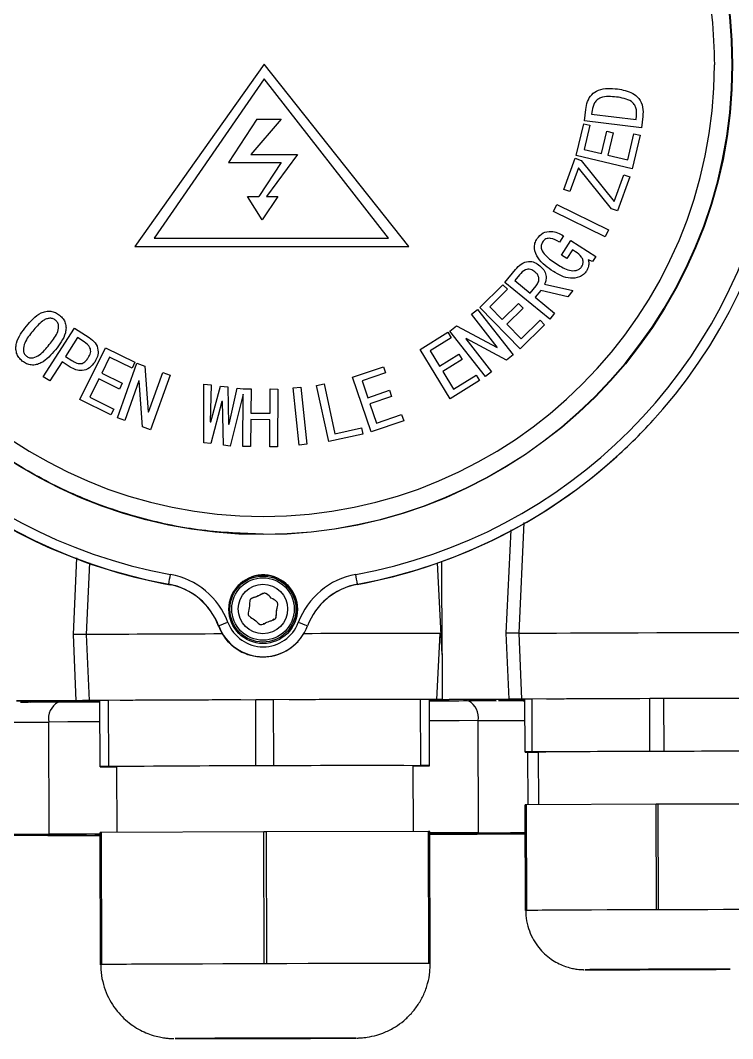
# Model space of a CAD drawing. Header units: millimetres. Extents: x 2462 to 4142, y 835 to 2023.
# Drawn here: x 3615.5 to 3723.6, y 1599.9 to 1754.2 of the extents above; entities that cross this region are included whole.
import ezdxf

# ---------------------------------------------------------------- set-up
doc = ezdxf.new("R2010")
doc.units = ezdxf.units.MM

msp = doc.modelspace()

# ---------------------------------------------------------------- linework, layer by layer
at = {"color": 7, "linetype": 'Continuous', "lineweight": 25}
for p, q in [((3652.54, 1747.552), (3632.927, 1719.888)), ((3674.48, 1719.888), (3652.54, 1747.552)), ((3652.54, 1745.323), (3635.866, 1721.154)), ((3671.374, 1721.154), (3652.54, 1745.323)), ((3651.401, 1739.231), (3647.108, 1732.656)), ((3655.091, 1739.231), (3650.529, 1733.864)), ((3651.401, 1739.231), (3655.091, 1739.231)), ((3701.1, 1738.936), (3701.308, 1740.661)), ((3702.27, 1740.543), (3702.202, 1739.986)), ((3702.202, 1739.986), (3708.944, 1739.171)), ((3708.944, 1739.171), (3709.012, 1739.728)), ((3709.974, 1739.611), (3709.766, 1737.887)), ((3699.853, 1733.698), (3700.994, 1738.522)), ((3700.994, 1738.522), (3701.939, 1738.299)), ((3701.939, 1738.299), (3701.069, 1734.617)), ((3709.766, 1737.887), (3701.1, 1738.936)), ((3703.705, 1733.994), (3704.505, 1737.376)), ((3704.505, 1737.376), (3705.45, 1737.152)), ((3705.45, 1737.152), (3704.65, 1733.77)), ((3707.684, 1733.054), (3708.612, 1736.984)), ((3709.558, 1736.76), (3708.358, 1731.688)), ((3708.612, 1736.984), (3709.558, 1736.76)), ((3701.069, 1734.617), (3703.705, 1733.994)), ((3650.529, 1733.864), (3657.573, 1733.864)), ((3657.573, 1733.864), (3652.9, 1727.49)), ((3697.986, 1728.561), (3699.691, 1733.296)), ((3699.691, 1733.296), (3700.608, 1732.966)), ((3708.358, 1731.688), (3699.853, 1733.698)), ((3704.65, 1733.77), (3707.684, 1733.054)), ((3647.108, 1732.656), (3655.091, 1732.656)), ((3655.091, 1732.656), (3651.718, 1727.49)), ((3700.206, 1731.854), (3698.903, 1728.231)), ((3705.225, 1725.626), (3700.206, 1731.854)), ((3700.608, 1732.966), (3705.625, 1726.736)), ((3705.625, 1726.736), (3707.086, 1730.795)), ((3708.003, 1730.465), (3706.142, 1725.296)), ((3707.086, 1730.795), (3708.003, 1730.465)), ((3698.903, 1728.231), (3697.986, 1728.561)), ((3649.992, 1727.49), (3651.718, 1727.49)), ((3652.206, 1723.935), (3649.992, 1727.49)), ((3654.622, 1727.49), (3652.206, 1723.935)), ((3652.9, 1727.49), (3654.622, 1727.49)), ((3696.405, 1725.225), (3696.924, 1726.283)), ((3696.924, 1726.283), (3704.782, 1722.417)), ((3706.142, 1725.296), (3705.225, 1725.626)), ((3704.263, 1721.36), (3696.405, 1725.225)), ((3704.782, 1722.417), (3704.263, 1721.36)), ((3635.866, 1721.154), (3671.374, 1721.154)), ((3697.908, 1721.533), (3697.301, 1720.583)), ((3697.622, 1718.615), (3699.029, 1720.814)), ((3699.029, 1720.814), (3702.823, 1718.387)), ((3632.927, 1719.888), (3674.48, 1719.888)), ((3699.296, 1719.429), (3698.44, 1718.092)), ((3699.77, 1719.126), (3699.296, 1719.429)), ((3698.44, 1718.092), (3697.622, 1718.615)), ((3702.355, 1717.654), (3701.667, 1717.914)), ((3702.823, 1718.387), (3702.355, 1717.654)), ((3689.036, 1714.439), (3690.652, 1716.428)), ((3691.247, 1715.614), (3690.534, 1714.738)), ((3690.534, 1714.738), (3692.882, 1712.832)), ((3685.218, 1710.644), (3688.755, 1714.121)), ((3689.436, 1713.428), (3686.736, 1710.775)), ((3688.755, 1714.121), (3689.436, 1713.428)), ((3695.84, 1708.908), (3689.036, 1714.439)), ((3692.882, 1712.832), (3693.788, 1713.946)), ((3694.479, 1713.251), (3693.638, 1712.216)), ((3698.587, 1712.29), (3694.479, 1713.251)), ((3695.07, 1714.223), (3699.364, 1713.245)), ((3699.364, 1713.245), (3698.587, 1712.29)), ((3693.638, 1712.216), (3696.582, 1709.823)), ((3683.971, 1709.647), (3684.897, 1710.375)), ((3684.897, 1710.375), (3690.295, 1703.489)), ((3691.347, 1704.407), (3685.218, 1710.644)), ((3686.736, 1710.775), (3688.636, 1708.842)), ((3688.636, 1708.842), (3691.116, 1711.279)), ((3691.797, 1710.585), (3689.316, 1708.149)), ((3691.116, 1711.279), (3691.797, 1710.585)), ((3687.885, 1704.655), (3683.971, 1709.647)), ((3691.503, 1705.924), (3694.385, 1708.755)), ((3694.385, 1708.755), (3695.067, 1708.062)), ((3696.582, 1709.823), (3695.84, 1708.908)), ((3619.02, 1700.182), (3623.751, 1707.552)), ((3623.751, 1707.552), (3625.993, 1706.114)), ((3676.181, 1704.301), (3680.408, 1706.903)), ((3680.408, 1706.903), (3680.916, 1706.075)), ((3680.71, 1707.091), (3681.716, 1707.879)), ((3686.108, 1700.206), (3680.71, 1707.091)), ((3681.716, 1707.879), (3687.846, 1704.624)), ((3689.316, 1708.149), (3691.503, 1705.924)), ((3695.067, 1708.062), (3691.347, 1704.407)), ((3624.218, 1706.097), (3622.391, 1703.251)), ((3625.209, 1705.46), (3624.218, 1706.097)), ((3680.916, 1706.075), (3677.691, 1704.091)), ((3683.16, 1705.956), (3683.118, 1705.924)), ((3683.118, 1705.924), (3687.033, 1700.931)), ((3689.287, 1702.699), (3683.16, 1705.956)), ((3624.586, 1696.7), (3628.468, 1704.558)), ((3628.468, 1704.558), (3632.924, 1702.356)), ((3680.765, 1696.849), (3676.181, 1704.301)), ((3677.691, 1704.091), (3679.112, 1701.781)), ((3687.846, 1704.624), (3687.885, 1704.655)), ((3621.866, 1702.433), (3620.011, 1699.545)), ((3623.117, 1701.631), (3621.866, 1702.433)), ((3622.391, 1703.251), (3623.382, 1702.614)), ((3629.093, 1703.163), (3627.888, 1700.728)), ((3632.494, 1701.482), (3629.093, 1703.163)), ((3630.266, 1693.96), (3633.241, 1702.221)), ((3632.924, 1702.356), (3632.494, 1701.482)), ((3633.241, 1702.221), (3634.45, 1701.785)), ((3679.112, 1701.781), (3682.076, 1703.604)), ((3682.585, 1702.776), (3679.622, 1700.953)), ((3682.076, 1703.604), (3682.585, 1702.776)), ((3690.295, 1703.489), (3689.287, 1702.699)), ((3627.888, 1700.728), (3631.012, 1699.184)), ((3634.45, 1701.785), (3634.948, 1694.839)), ((3634.997, 1694.82), (3637.155, 1700.811)), ((3637.155, 1700.811), (3638.266, 1700.412)), ((3665.95, 1700.099), (3670.637, 1701.695)), ((3670.95, 1700.778), (3667.374, 1699.559)), ((3670.637, 1701.695), (3670.95, 1700.778)), ((3679.622, 1700.953), (3681.257, 1698.295)), ((3687.033, 1700.931), (3686.108, 1700.206)), ((3620.011, 1699.545), (3619.02, 1700.182)), ((3627.458, 1699.855), (3626.073, 1697.053)), ((3630.582, 1698.311), (3627.458, 1699.855)), ((3631.012, 1699.184), (3630.582, 1698.311)), ((3633.537, 1699.551), (3631.378, 1693.56)), ((3633.584, 1699.534), (3633.537, 1699.551)), ((3634.084, 1692.586), (3633.584, 1699.534)), ((3638.266, 1700.412), (3635.291, 1692.151)), ((3643.404, 1690.16), (3643.366, 1699.067)), ((3643.366, 1699.067), (3644.48, 1698.929)), ((3660.462, 1698.852), (3661.607, 1699.1)), ((3661.607, 1699.1), (3663.255, 1691.54)), ((3668.761, 1691.838), (3665.95, 1700.099)), ((3667.374, 1699.559), (3668.246, 1696.998)), ((3685.21, 1699.583), (3680.765, 1696.849)), ((3681.257, 1698.295), (3684.7, 1700.411)), ((3684.7, 1700.411), (3685.21, 1699.583)), ((3644.48, 1698.929), (3644.36, 1693.335)), ((3644.461, 1693.324), (3645.899, 1698.756)), ((3645.899, 1698.756), (3647.015, 1698.618)), ((3647.015, 1698.618), (3647.096, 1693)), ((3647.199, 1692.987), (3648.434, 1698.443)), ((3649.35, 1697.525), (3647.358, 1689.675)), ((3648.434, 1698.443), (3649.357, 1698.33)), ((3649.281, 1689.607), (3649.35, 1697.525)), ((3649.357, 1698.33), (3649.357, 1698.355)), ((3649.357, 1698.355), (3650.534, 1698.346)), ((3650.534, 1698.346), (3650.501, 1694.662)), ((3653.417, 1694.638), (3653.45, 1698.321)), ((3653.45, 1698.321), (3654.626, 1698.31)), ((3654.626, 1698.31), (3654.55, 1689.562)), ((3656.924, 1698.483), (3658.091, 1698.604)), ((3657.82, 1689.816), (3656.924, 1698.483)), ((3658.091, 1698.604), (3658.987, 1689.938)), ((3662.315, 1690.346), (3660.462, 1698.852)), ((3668.246, 1696.998), (3671.531, 1698.117)), ((3671.531, 1698.117), (3671.844, 1697.2)), ((3629.271, 1694.385), (3624.586, 1696.7)), ((3626.073, 1697.053), (3629.703, 1695.258)), ((3646.126, 1696.412), (3644.417, 1690.037)), ((3646.227, 1696.399), (3646.126, 1696.412)), ((3646.344, 1689.8), (3646.227, 1696.399)), ((3671.844, 1697.2), (3668.559, 1696.081)), ((3668.559, 1696.081), (3669.563, 1693.132)), ((3629.703, 1695.258), (3629.271, 1694.385)), ((3634.948, 1694.839), (3634.997, 1694.82)), ((3650.501, 1694.662), (3653.417, 1694.638)), ((3669.563, 1693.132), (3673.379, 1694.432)), ((3673.379, 1694.432), (3673.69, 1693.515)), ((3631.378, 1693.56), (3630.266, 1693.96)), ((3644.36, 1693.335), (3644.461, 1693.324)), ((3647.096, 1693), (3647.199, 1692.987)), ((3650.494, 1693.69), (3650.458, 1689.598)), ((3653.41, 1693.666), (3650.494, 1693.69)), ((3653.374, 1689.573), (3653.41, 1693.666)), ((3673.69, 1693.515), (3668.761, 1691.838)), ((3711.546, 1693.607), (3711.564, 1693.626)), ((3635.291, 1692.151), (3634.084, 1692.586)), ((3667.488, 1691.473), (3662.315, 1690.346)), ((3663.255, 1691.54), (3667.283, 1692.419)), ((3667.283, 1692.419), (3667.488, 1691.473)), ((3644.417, 1690.037), (3643.404, 1690.16)), ((3647.358, 1689.675), (3646.344, 1689.8)), ((3658.987, 1689.938), (3657.82, 1689.816)), ((3650.458, 1689.598), (3649.281, 1689.607)), ((3654.55, 1689.562), (3653.374, 1689.573)), ((3705.197, 1687.36), (3705.192, 1687.354)), ((3691.937, 1678.099), (3691.143, 1661.292)), ((3689.23, 1661.319), (3689.981, 1676.972)), ((3623.585, 1661.112), (3624.121, 1672.739)), ((3626.03, 1671.987), (3625.533, 1661.086)), ((3679.52, 1658.055), (3678.813, 1671.985)), ((3679.52, 1658.055), (3679.475, 1672.156)), ((3638.042, 1668.715), (3638.056, 1668.731)), ((3638.285, 1668.661), (3638.291, 1668.667)), ((3638.546, 1668.61), (3638.285, 1668.661)), ((3666.682, 1668.731), (3666.658, 1668.706)), ((3645.564, 1662.498), (3645.441, 1662.824)), ((3645.564, 1662.498), (3645.571, 1662.506)), ((3645.629, 1662.409), (3645.614, 1662.393)), ((3652.582, 1662.745), (3652.363, 1662.734)), ((3624.025, 1651.078), (3623.585, 1661.112)), ((3625.532, 1661.086), (3625.972, 1651.087)), ((3625.533, 1661.086), (3625.532, 1661.086)), ((3678.739, 1651.253), (3679.226, 1661.254)), ((3689.667, 1651.285), (3689.23, 1661.319)), ((3691.142, 1661.292), (3691.579, 1651.293)), ((3691.143, 1661.292), (3691.142, 1661.292)), ((3657.673, 1660.072), (3657.697, 1660.097)), ((3679.52, 1658.055), (3679.542, 1651.253)), ((3651.259, 1651.208), (3628.942, 1651.113)), ((3651.29, 1641.208), (3651.259, 1651.208)), ((3673.379, 1651.256), (3653.942, 1651.216)), ((3653.973, 1641.216), (3653.942, 1651.216)), ((3676.259, 1651.262), (3673.563, 1651.257)), ((3676.29, 1641.262), (3676.259, 1651.262)), ((3677.632, 1641.262), (3677.6, 1651.262)), ((3678.739, 1651.253), (3677.6, 1651.256)), ((3678.662, 1651.23), (3677.6, 1651.22)), ((3679.542, 1651.253), (3689.667, 1651.285)), ((3689.649, 1651.267), (3680.609, 1651.239)), ((3682.778, 1651.246), (3683.53, 1651.033)), ((3691.569, 1651.271), (3692.087, 1651.27)), ((3692.086, 1651.298), (3691.579, 1651.293)), ((3692.112, 1643.303), (3692.086, 1651.303)), ((3692.086, 1651.303), (3692.087, 1651.264)), ((3692.112, 1643.264), (3692.087, 1651.264)), ((3711.013, 1651.385), (3693.16, 1651.31)), ((3693.185, 1643.31), (3693.16, 1651.31)), ((3711.038, 1643.385), (3711.013, 1651.385)), ((3730.057, 1651.427), (3713.16, 1651.392)), ((3713.185, 1643.392), (3713.16, 1651.392)), ((3614.985, 1651.05), (3624.025, 1651.078)), ((3624.025, 1651.061), (3614.985, 1651.032)), ((3617.07, 1650.83), (3616.642, 1650.828)), ((3621.28, 1650.838), (3617.07, 1650.83)), ((3621.28, 1650.838), (3622.026, 1651.054)), ((3627.632, 1641.105), (3627.6, 1651.105)), ((3627.6, 1651.105), (3627.6, 1651.056)), ((3627.632, 1641.056), (3627.6, 1651.056)), ((3628.973, 1641.113), (3628.942, 1651.113)), ((3687.733, 1651.052), (3683.53, 1651.033)), ((3619.904, 1630.847), (3619.851, 1647.846)), ((3685.04, 1631.051), (3684.986, 1648.051)), ((3692.112, 1643.303), (3692.112, 1643.264)), ((3692.559, 1635.307), (3692.534, 1643.264)), ((3711.038, 1643.385), (3693.185, 1643.31)), ((3693.185, 1643.264), (3694.112, 1643.266)), ((3694.112, 1643.29), (3694.137, 1635.314)), ((3731.038, 1643.429), (3713.185, 1643.392)), ((3627.632, 1641.105), (3627.632, 1641.056)), ((3651.29, 1641.208), (3628.973, 1641.113)), ((3628.973, 1641.056), (3630.132, 1641.059)), ((3630.132, 1641.089), (3630.163, 1631.118)), ((3676.29, 1641.262), (3653.973, 1641.216)), ((3675.163, 1631.26), (3675.132, 1641.23)), ((3675.132, 1641.2), (3676.29, 1641.205)), ((3677.632, 1641.214), (3677.632, 1641.262)), ((3692.187, 1619.305), (3692.137, 1635.305)), ((3692.137, 1635.305), (3692.137, 1635.262)), ((3692.187, 1619.262), (3692.137, 1635.262)), ((3711.973, 1635.389), (3692.301, 1635.306)), ((3692.351, 1619.306), (3692.301, 1635.306)), ((3712.023, 1619.389), (3711.973, 1635.389)), ((3731.973, 1635.431), (3712.301, 1635.39)), ((3712.351, 1619.39), (3712.301, 1635.39)), ((3652.458, 1631.213), (3627.868, 1631.109)), ((3652.521, 1611.213), (3652.458, 1631.213)), ((3677.458, 1631.265), (3652.868, 1631.214)), ((3652.931, 1611.214), (3652.868, 1631.214)), ((3677.521, 1611.265), (3677.458, 1631.265)), ((3677.726, 1611.265), (3677.663, 1631.265)), ((3616.364, 1630.786), (3611.922, 1630.777)), ((3611.923, 1630.666), (3616.234, 1630.684)), ((3616.234, 1630.684), (3616.234, 1630.786)), ((3625.403, 1630.696), (3620.876, 1630.667)), ((3621.026, 1630.832), (3625.577, 1630.832)), ((3624.489, 1630.69), (3624.489, 1630.672)), ((3625.402, 1630.831), (3625.403, 1630.696)), ((3625.577, 1630.832), (3625.577, 1630.854)), ((3627.726, 1611.108), (3627.663, 1631.107)), ((3627.663, 1631.107), (3627.663, 1631.054)), ((3627.726, 1611.054), (3627.663, 1631.054)), ((3627.931, 1611.109), (3627.868, 1631.109)), ((3679.184, 1630.865), (3679.183, 1631.023)), ((3683.735, 1630.865), (3679.184, 1630.865)), ((3679.358, 1631.001), (3683.885, 1631.03)), ((3679.358, 1631.023), (3679.358, 1631.001)), ((3680.109, 1630.865), (3680.109, 1630.847)), ((3688.397, 1631.013), (3688.397, 1630.911)), ((3688.397, 1630.911), (3692.151, 1630.919)), ((3692.15, 1631.028), (3688.527, 1631.013)), ((3692.187, 1619.305), (3692.187, 1619.284)), ((3692.187, 1619.284), (3692.187, 1619.262)), ((3702.187, 1619.348), (3692.351, 1619.306)), ((3712.023, 1619.389), (3702.187, 1619.348)), ((3722.187, 1619.411), (3712.351, 1619.39)), ((3732.023, 1619.431), (3722.187, 1619.411)), ((3627.726, 1611.108), (3627.726, 1611.081)), ((3640.226, 1611.161), (3627.931, 1611.109)), ((3652.521, 1611.213), (3640.226, 1611.161)), ((3665.226, 1611.24), (3652.931, 1611.214)), ((3677.521, 1611.265), (3665.226, 1611.24)), ((3677.726, 1611.238), (3677.726, 1611.265)), ((3627.726, 1611.081), (3627.726, 1611.054))]:
    msp.add_line(p, q, dxfattribs=at)
at = {"color": 7, "linetype": 'Continuous', "lineweight": 25, "flags": 128}
for points in [[(3653.991, 1663.454), (3653.919, 1663.378), (3653.777, 1663.249)], [(3691.143, 1661.292), (3692.11, 1661.3), (3693.404, 1661.309), (3695.003, 1661.319), (3696.881, 1661.328), (3699.009, 1661.339), (3701.352, 1661.349), (3703.873, 1661.359), (3706.53, 1661.369), (3709.282, 1661.379), (3712.084, 1661.388), (3714.892, 1661.397), (3717.659, 1661.405), (3720.341, 1661.411), (3722.896, 1661.417), (3725.283, 1661.422), (3727.462, 1661.426), (3729.399, 1661.428), (3731.063, 1661.429), (3732.427, 1661.428), (3733.469, 1661.427), (3734.172, 1661.424), (3734.526, 1661.42), (3734.569, 1661.417)], [(3653.942, 1651.216), (3653.606, 1651.215), (3653.271, 1651.214), (3652.936, 1651.213), (3652.6, 1651.212), (3652.265, 1651.211), (3651.929, 1651.21), (3651.594, 1651.209), (3651.259, 1651.208)], [(3686.533, 1651.257), (3686.59, 1651.238), (3687.733, 1651.052)], [(3713.16, 1651.392), (3712.891, 1651.391), (3712.623, 1651.39), (3712.355, 1651.389), (3712.086, 1651.389), (3711.818, 1651.388), (3711.55, 1651.387), (3711.281, 1651.386), (3711.013, 1651.385)], [(3617.07, 1650.83), (3618.206, 1651.023), (3618.263, 1651.042)], [(3627.601, 1650.864), (3627.311, 1650.863), (3625.77, 1650.856), (3624.25, 1650.85), (3622.753, 1650.844), (3621.28, 1650.838)], [(3683.53, 1651.033), (3682.06, 1651.03), (3680.566, 1651.027), (3679.049, 1651.024), (3677.601, 1651.021)], [(3691.801, 1651.065), (3691.847, 1651.065), (3692.087, 1651.066)], [(3627.61, 1647.878), (3625.692, 1647.871), (3622.73, 1647.859), (3619.851, 1647.846)], [(3684.986, 1648.051), (3682.113, 1648.045), (3679.155, 1648.039), (3677.61, 1648.035)], [(3713.185, 1643.392), (3712.917, 1643.391), (3712.648, 1643.39), (3712.38, 1643.39), (3712.112, 1643.389), (3711.843, 1643.388), (3711.575, 1643.387), (3711.306, 1643.386), (3711.038, 1643.385)], [(3653.973, 1641.216), (3653.638, 1641.215), (3653.303, 1641.214), (3652.967, 1641.213), (3652.632, 1641.212), (3652.296, 1641.211), (3651.961, 1641.21), (3651.625, 1641.209), (3651.29, 1641.208)], [(3692.301, 1635.306), (3692.28, 1635.306), (3692.259, 1635.306), (3692.239, 1635.305), (3692.218, 1635.305), (3692.198, 1635.305), (3692.177, 1635.305), (3692.157, 1635.305), (3692.137, 1635.305)], [(3712.301, 1635.39), (3712.26, 1635.39), (3712.219, 1635.39), (3712.178, 1635.39), (3712.137, 1635.39), (3712.096, 1635.39), (3712.055, 1635.389), (3712.014, 1635.389), (3711.973, 1635.389)], [(3652.868, 1631.214), (3652.817, 1631.214), (3652.766, 1631.214), (3652.714, 1631.214), (3652.663, 1631.213), (3652.612, 1631.213), (3652.561, 1631.213), (3652.51, 1631.213), (3652.458, 1631.213)], [(3677.663, 1631.265), (3677.638, 1631.265), (3677.612, 1631.265), (3677.587, 1631.265), (3677.561, 1631.265), (3677.536, 1631.265), (3677.51, 1631.265), (3677.484, 1631.265), (3677.458, 1631.265)], [(3616.234, 1630.684), (3617.229, 1630.685), (3618.27, 1630.686), (3619.355, 1630.687), (3620.484, 1630.688), (3621.655, 1630.69), (3622.866, 1630.692), (3624.116, 1630.694), (3625.403, 1630.696)], [(3625.577, 1630.832), (3624.286, 1630.826), (3623.031, 1630.82), (3621.814, 1630.814), (3620.638, 1630.809), (3619.503, 1630.803), (3618.412, 1630.797), (3617.365, 1630.791), (3616.364, 1630.786)], [(3619.721, 1630.646), (3623.99, 1630.654), (3627.665, 1630.663)], [(3627.664, 1630.879), (3624.181, 1630.865), (3619.904, 1630.847)], [(3624.489, 1630.672), (3626.87, 1630.677), (3627.665, 1630.678)], [(3627.664, 1630.863), (3627.037, 1630.86), (3624.652, 1630.85)], [(3627.868, 1631.109), (3627.842, 1631.109), (3627.816, 1631.108), (3627.791, 1631.108), (3627.765, 1631.108), (3627.739, 1631.108), (3627.714, 1631.108), (3627.689, 1631.108), (3627.663, 1631.107)], [(3685.04, 1631.051), (3680.771, 1631.042), (3677.664, 1631.035)], [(3680.272, 1631.025), (3677.891, 1631.02), (3677.664, 1631.02)], [(3677.664, 1630.821), (3680.58, 1630.832), (3684.857, 1630.85)], [(3677.664, 1630.836), (3677.724, 1630.837), (3680.109, 1630.847)], [(3679.184, 1630.865), (3680.476, 1630.871), (3681.73, 1630.877), (3682.947, 1630.883), (3684.123, 1630.888), (3685.258, 1630.894), (3686.349, 1630.9), (3687.396, 1630.906), (3688.397, 1630.911)], [(3688.527, 1631.013), (3687.532, 1631.012), (3686.492, 1631.011), (3685.406, 1631.01), (3684.277, 1631.009), (3683.106, 1631.007), (3681.895, 1631.005), (3680.645, 1631.003), (3679.358, 1631.001)], [(3692.151, 1630.902), (3691.585, 1630.899), (3690.654, 1630.895), (3690.026, 1630.89), (3689.746, 1630.887), (3689.837, 1630.885), (3690.291, 1630.884), (3691.074, 1630.884), (3692.129, 1630.886), (3692.151, 1630.886)], [(3692.15, 1631.061), (3691.731, 1631.059), (3690.799, 1631.054), (3690.171, 1631.05), (3689.892, 1631.047), (3689.982, 1631.045), (3690.436, 1631.044), (3691.219, 1631.044), (3692.15, 1631.045)], [(3692.351, 1619.306), (3692.33, 1619.306), (3692.31, 1619.306), (3692.289, 1619.306), (3692.269, 1619.305), (3692.248, 1619.305), (3692.228, 1619.305), (3692.207, 1619.305), (3692.187, 1619.305)], [(3722.187, 1619.411), (3719.841, 1619.405), (3717.363, 1619.399), (3714.798, 1619.392), (3712.187, 1619.384), (3709.577, 1619.376), (3707.011, 1619.367), (3704.533, 1619.357), (3702.187, 1619.348)], [(3712.351, 1619.39), (3712.31, 1619.39), (3712.269, 1619.39), (3712.228, 1619.39), (3712.187, 1619.39), (3712.146, 1619.39), (3712.105, 1619.39), (3712.064, 1619.389), (3712.023, 1619.389)], [(3627.931, 1611.109), (3627.905, 1611.109), (3627.879, 1611.109), (3627.854, 1611.108), (3627.828, 1611.108), (3627.802, 1611.108), (3627.777, 1611.108), (3627.752, 1611.108), (3627.726, 1611.108)], [(3665.226, 1611.24), (3662.293, 1611.233), (3659.197, 1611.225), (3655.989, 1611.216), (3652.726, 1611.207), (3649.463, 1611.196), (3646.256, 1611.185), (3643.159, 1611.173), (3640.226, 1611.161)], [(3652.931, 1611.214), (3652.88, 1611.214), (3652.828, 1611.214), (3652.777, 1611.214), (3652.726, 1611.214), (3652.675, 1611.213), (3652.624, 1611.213), (3652.572, 1611.213), (3652.521, 1611.213)], [(3677.726, 1611.265), (3677.701, 1611.265), (3677.675, 1611.265), (3677.65, 1611.265), (3677.624, 1611.265), (3677.599, 1611.265), (3677.573, 1611.265), (3677.547, 1611.265), (3677.521, 1611.265)], [(3701.221, 1610.313), (3701.227, 1610.311), (3701.262, 1610.31)], [(3712.215, 1610.366), (3710.282, 1610.359), (3708.418, 1610.352), (3706.692, 1610.345), (3705.165, 1610.338), (3703.893, 1610.332), (3702.922, 1610.325), (3702.286, 1610.32), (3702.01, 1610.315), (3702.102, 1610.312), (3702.56, 1610.31), (3703.367, 1610.309), (3704.494, 1610.31), (3705.9, 1610.312), (3707.534, 1610.315), (3709.337, 1610.319), (3711.244, 1610.324), (3713.187, 1610.331), (3715.094, 1610.337), (3716.897, 1610.344), (3718.531, 1610.351), (3719.937, 1610.358), (3721.064, 1610.365), (3721.871, 1610.371), (3722.329, 1610.376), (3722.421, 1610.38), (3722.145, 1610.382), (3721.509, 1610.384), (3720.538, 1610.384), (3719.266, 1610.383), (3717.739, 1610.38), (3716.013, 1610.376), (3714.149, 1610.372), (3712.215, 1610.366)], [(3723.197, 1610.38), (3723.204, 1610.38), (3723.207, 1610.382)], [(3639.028, 1599.868), (3639.023, 1599.865), (3639.065, 1599.864)], [(3652.762, 1599.934), (3650.603, 1599.926), (3648.507, 1599.919), (3646.533, 1599.911), (3644.738, 1599.903), (3643.174, 1599.895), (3641.886, 1599.888), (3640.911, 1599.881), (3640.277, 1599.875), (3640.002, 1599.87), (3640.094, 1599.867), (3640.55, 1599.864), (3641.358, 1599.863), (3642.493, 1599.863), (3643.925, 1599.864), (3645.61, 1599.867), (3647.501, 1599.871), (3649.543, 1599.876), (3651.679, 1599.882), (3653.845, 1599.889), (3655.98, 1599.897), (3658.022, 1599.904), (3659.913, 1599.912), (3661.599, 1599.92), (3663.03, 1599.928), (3664.166, 1599.935), (3664.973, 1599.941), (3665.43, 1599.946), (3665.521, 1599.951), (3665.246, 1599.954), (3664.612, 1599.956), (3663.637, 1599.956), (3662.349, 1599.956), (3660.785, 1599.954), (3658.99, 1599.95), (3657.016, 1599.946), (3654.92, 1599.94), (3652.762, 1599.934)], [(3666.414, 1599.95), (3666.5, 1599.952), (3666.495, 1599.954)]]:
    msp.add_lwpolyline(points, dxfattribs=at)
at = {"color": 7, "linetype": 'Continuous', "lineweight": 25}
for centre, radius in [((3652.371, 1747.443), 71.202), ((3652.372, 1664.943), 5.2), ((3652.343, 1664.969), 5), ((3652.348, 1664.975), 4.739), ((3652.35, 1664.977), 3.742)]:
    msp.add_circle(centre, radius, dxfattribs=at)
for centre, radius, start, end in [((3652.374, 1747.446), 71.137, 270.00008, 179.99995), ((3652.378, 1747.451), 68.457, 90.00009, 359.99993), ((3652.369, 1747.441), 80, 190.30621, 259.69381), ((3652.372, 1747.444), 78.5, 190.30621, 259.69381), ((3652.372, 1747.443), 78.5, 280.30599, 349.69399), ((3652.369, 1747.44), 80, 280.30599, 349.69399), ((3652.351, 1747.42), 79.999, 311.34356, 317.72608), ((3652.346, 1747.415), 80, 228.65641, 259.87691), ((3652.346, 1747.415), 80, 280.306, 311.34355), ((3362.445, 1719.996), 280.339, 349.46326, 349.77049), ((3636.27, 1658.895), 11.5, 20.58678, 79.69378), ((3652.363, 1664.934), 5.2, 317.72621, 137.72594), ((3668.473, 1658.895), 11.5, 100.30601, 159.41336), ((3483.026, 1636.481), 186.465, 9.95967, 10.42129), ((3636.253, 1658.877), 10, 20.58678, 79.69378), ((3636.267, 1658.893), 10, 20.58678, 79.69378), ((3668.471, 1658.893), 10, 100.30601, 159.41336), ((3668.447, 1658.867), 10, 100.306, 137.72607), ((3652.346, 1664.915), 7.2, 199.61704, 317.72594), ((3761.14, 1358.09), 325.504, 110.52072, 110.78535), ((3652.369, 1664.941), 7.2, 200.58662, 339.41319), ((3652.372, 1664.943), 5.7, 200.58662, 339.4132), ((3602.53, 1514.973), 157.92, 69.00566, 69.54938), ((3658.926, -2944.714), 4605.921, 90.158502, 90.415406), ((3674.005, -2548.656), 4209.912, 89.928953, 90.210502), ((3676.73, -215.835), 1867.097, 89.973304, 90.014472), ((3702.186, 157.613), 1493.723, 90.346246, 90.387413), ((3622.646, 1648.347), 2.84, 118.75348, 190.15843), ((3640.225, -216.007), 1867.154, 90.346246, 90.387413), ((3682.191, 1648.533), 2.837, 350.23159, 61.83058), ((3599.211, 6549.848), 4902.045, 270.153147, 270.241236), ((3674.853, 6526.911), 4878.87, 270.119006, 270.202507), ((3702.212, 149.613), 1493.723, 90.346246, 90.387413), ((3692.808, 3136.941), 1493.678, 269.973304, 270.014472), ((3714.311, -584.505), 2227.886, 90.056559, 90.519478), ((3723.938, -584.447), 2227.858, 89.841239, 90.304162), ((3640.257, -226.007), 1867.154, 90.346246, 90.387413), ((3628.502, 3508.153), 1867.097, 269.973304, 270.014472), ((3655.359, -1139.432), 2780.635, 90.056208, 90.51983), ((3667.635, -1316.491), 2957.731, 89.85477, 90.290631), ((3676.762, -225.834), 1867.097, 89.973304, 90.014472), ((3665.007, 3508.326), 1867.154, 270.346246, 270.387413), ((3629.89, -3263.222), 4893.878, 90.119055, 90.207243), ((3599.265, 6532.848), 4902.045, 270.153147, 270.241236), ((3620.466, 3412.783), 1782.116, 270.013203, 270.129367), ((3631.914, -170.273), 1801.138, 90.231019, 90.346356), ((3672.847, 3431.97), 1801.138, 270.231019, 270.346356), ((3684.295, -151.086), 1782.116, 90.013203, 90.129367), ((3705.466, -3263.462), 4894.355, 90.155876, 90.24126), ((3674.906, 6509.911), 4878.87, 270.119006, 270.202507), ((3703.617, 615.091), 1004.258, 90.081561, 90.652098), ((3727.08, 615.201), 1004.221, 89.708612, 90.279164), ((3642.013, 355.84), 1255.322, 90.081561, 90.652098), ((3671.342, 355.978), 1255.276, 89.708612, 90.279164), ((3713.84, 177.107), 1433.262, 90.06494, 90.504461), ((3704.16, 4147.618), 2537.31, 269.934581, 270.4299), ((3719.823, 34.211), 1576.175, 89.876964, 90.276533), ((3655.411, -327.12), 1927.057, 90.078785, 90.487133), ((3642.503, 4882.106), 3282.244, 269.939996, 270.4174), ((3662.253, -330.979), 1930.937, 89.874142, 90.281642)]:
    msp.add_arc(centre, radius, start, end, dxfattribs=at)
for points, knots in [([(3652.378, 1815.908), (3655.019, 1815.819), (3660.411, 1815.638), (3668.538, 1814.138), (3676.702, 1811.64), (3684.697, 1808.015), (3692.3, 1803.305), (3699.296, 1797.576), (3705.318, 1791.141), (3710.302, 1784.244), (3714.25, 1777.114), (3717.275, 1769.719), (3719.358, 1762.227), (3720.61, 1754.793), (3720.761, 1749.867), (3720.835, 1747.451)], [0, 0, 0, 0, 0.0736754, 0.1504344, 0.2298849, 0.3115242, 0.3947507, 0.4788859, 0.5632051, 0.6400411, 0.7158686, 0.7901842, 0.8625449, 0.9325805, 1, 1, 1, 1]), ([(3701.308, 1740.661), (3701.377, 1741.067), (3701.515, 1741.877), (3702.135, 1742.985), (3703.269, 1743.715), (3704.661, 1743.906), (3705.625, 1743.823), (3706.107, 1743.781)], [0, 0, 0, 0, 0.1870649, 0.3734297, 0.5592453, 0.7792922, 1, 1, 1, 1]), ([(3705.96, 1742.565), (3705.56, 1742.601), (3704.761, 1742.675), (3703.736, 1742.556), (3703.027, 1742.157), (3702.478, 1741.545), (3702.353, 1740.944), (3702.27, 1740.543)], [0, 0, 0, 0, 0.2508645, 0.5008218, 0.6258859, 0.7509553, 1, 1, 1, 1]), ([(3709.012, 1739.728), (3709.028, 1740.133), (3709.051, 1740.741), (3708.685, 1741.47), (3708.102, 1742.032), (3707.141, 1742.388), (3706.354, 1742.506), (3705.96, 1742.565)], [0, 0, 0, 0, 0.2491512, 0.3742584, 0.4992728, 0.7491603, 1, 1, 1, 1]), ([(3706.107, 1743.781), (3706.508, 1743.719), (3707.308, 1743.596), (3708.462, 1743.179), (3709.477, 1742.345), (3710.046, 1741.047), (3709.998, 1740.09), (3709.974, 1739.611)], [0, 0, 0, 0, 0.18736448, 0.37442493, 0.56063137, 0.77992698, 1, 1, 1, 1]), ([(3693.927, 1721.101), (3694.201, 1721.431), (3694.749, 1722.092), (3695.986, 1722.259), (3697.044, 1722.026), (3697.619, 1721.697), (3697.908, 1721.533)], [0, 0, 0, 0, 0.2788964, 0.5578251, 0.7786952, 1, 1, 1, 1]), ([(3696.392, 1716.123), (3695.963, 1716.416), (3695.107, 1717.002), (3694.006, 1718.114), (3693.472, 1719.354), (3693.556, 1720.412), (3693.803, 1720.871), (3693.927, 1721.101)], [0, 0, 0, 0, 0.2509218, 0.5013544, 0.7498363, 0.8748612, 1, 1, 1, 1]), ([(3697.301, 1720.583), (3696.877, 1720.829), (3696.347, 1721.137), (3695.622, 1721.157), (3695.268, 1721.069), (3694.96, 1720.867), (3694.818, 1720.673), (3694.747, 1720.576)], [0, 0, 0, 0, 0.4988165, 0.6242231, 0.7494415, 0.874624, 1, 1, 1, 1]), ([(3694.747, 1720.576), (3694.663, 1720.407), (3694.493, 1720.07), (3694.595, 1719.3), (3695.414, 1718.237), (3696.345, 1717.623), (3696.968, 1717.213)], [0, 0, 0, 0, 0.1247529, 0.2495, 0.4985308, 1, 1, 1, 1]), ([(3700.68, 1716.843), (3700.761, 1716.998), (3700.924, 1717.306), (3700.91, 1717.845), (3700.595, 1718.545), (3700.11, 1718.886), (3699.77, 1719.126)], [0, 0, 0, 0, 0.1868638, 0.3733714, 0.5602028, 1, 1, 1, 1]), ([(3690.652, 1716.428), (3690.924, 1716.72), (3691.466, 1717.302), (3692.543, 1717.748), (3693.588, 1717.547), (3694.095, 1717.177), (3694.349, 1716.991)], [0, 0, 0, 0, 0.280695, 0.5598608, 0.7792695, 1, 1, 1, 1]), ([(3701.667, 1717.914), (3701.713, 1717.751), (3701.805, 1717.424), (3701.731, 1716.813), (3701.535, 1716.424), (3701.415, 1716.188)], [0, 0, 0, 0, 0.2797111, 0.5602706, 1, 1, 1, 1]), ([(3693.604, 1716.076), (3693.388, 1716.221), (3692.959, 1716.51), (3691.973, 1716.427), (3691.522, 1715.922), (3691.247, 1715.614)], [0, 0, 0, 0, 0.280727, 0.5596165, 1, 1, 1, 1]), ([(3693.788, 1713.946), (3693.914, 1714.135), (3694.166, 1714.512), (3694.265, 1715.172), (3694.003, 1715.718), (3693.737, 1715.956), (3693.604, 1716.076)], [0, 0, 0, 0, 0.2804879, 0.5596746, 0.7791971, 1, 1, 1, 1]), ([(3694.349, 1716.991), (3694.566, 1716.795), (3694.999, 1716.404), (3695.298, 1715.625), (3695.31, 1714.867), (3695.15, 1714.438), (3695.07, 1714.223)], [0, 0, 0, 0, 0.2803832, 0.559221, 0.7797503, 1, 1, 1, 1]), ([(3701.415, 1716.188), (3701.271, 1716.002), (3700.982, 1715.63), (3700.149, 1715.177), (3698.961, 1714.988), (3697.595, 1715.409), (3696.793, 1715.885), (3696.392, 1716.123)], [0, 0, 0, 0, 0.1250554, 0.2501566, 0.4991693, 0.7492179, 1, 1, 1, 1]), ([(3696.968, 1717.213), (3697.559, 1716.84), (3698.444, 1716.282), (3699.678, 1716.208), (3700.344, 1716.444), (3700.568, 1716.71), (3700.68, 1716.843)], [0, 0, 0, 0, 0.5010763, 0.7499661, 0.8751624, 1, 1, 1, 1]), ([(3616.466, 1707.853), (3616.792, 1708.232), (3617.443, 1708.989), (3618.444, 1709.777), (3619.398, 1710.109), (3620.156, 1710.142), (3620.895, 1709.941), (3621.304, 1709.649), (3621.508, 1709.503)], [0, 0, 0, 0, 0.2504339, 0.5002214, 0.6252151, 0.7501399, 0.8749892, 1, 1, 1, 1]), ([(3620.894, 1708.747), (3620.741, 1708.843), (3620.435, 1709.034), (3619.882, 1709.039), (3619.359, 1708.911), (3618.457, 1708.312), (3617.881, 1707.625), (3617.421, 1707.076)], [0, 0, 0, 0, 0.1245429, 0.249367, 0.3743477, 0.4995619, 1, 1, 1, 1]), ([(3619.928, 1705.039), (3620.381, 1705.59), (3621.059, 1706.415), (3621.417, 1707.641), (3621.267, 1708.359), (3621.018, 1708.618), (3620.894, 1708.747)], [0, 0, 0, 0, 0.5018779, 0.7501176, 0.8751431, 1, 1, 1, 1]), ([(3621.508, 1709.503), (3621.692, 1709.334), (3622.061, 1708.996), (3622.403, 1708.314), (3622.514, 1707.566), (3622.366, 1706.572), (3621.791, 1705.445), (3621.186, 1704.657), (3620.883, 1704.262)], [0, 0, 0, 0, 0.1250284, 0.2498723, 0.3747685, 0.4997331, 0.7495573, 1, 1, 1, 1]), ([(3615.848, 1702.54), (3615.663, 1702.711), (3615.291, 1703.054), (3614.951, 1703.747), (3614.839, 1704.502), (3614.98, 1705.508), (3615.548, 1706.656), (3616.16, 1707.453), (3616.466, 1707.853)], [0, 0, 0, 0, 0.1250093, 0.2498545, 0.3747778, 0.4997916, 0.7495853, 1, 1, 1, 1]), ([(3617.421, 1707.076), (3616.961, 1706.514), (3616.272, 1705.673), (3615.938, 1704.422), (3616.088, 1703.694), (3616.338, 1703.428), (3616.462, 1703.296)], [0, 0, 0, 0, 0.5017515, 0.7500962, 0.875224, 1, 1, 1, 1]), ([(3625.847, 1703.043), (3625.989, 1703.278), (3626.271, 1703.743), (3626.172, 1704.794), (3625.575, 1705.207), (3625.209, 1705.46)], [0, 0, 0, 0, 0.28242195, 0.55927888, 1, 1, 1, 1]), ([(3625.993, 1706.114), (3626.318, 1705.871), (3626.967, 1705.385), (3627.399, 1704.291), (3627.305, 1703.236), (3626.995, 1702.682), (3626.84, 1702.404)], [0, 0, 0, 0, 0.2804232, 0.5591036, 0.7791827, 1, 1, 1, 1]), ([(3620.883, 1704.262), (3620.556, 1703.883), (3619.904, 1703.124), (3618.911, 1702.328), (3617.966, 1701.968), (3617.208, 1701.913), (3616.463, 1702.101), (3616.053, 1702.394), (3615.848, 1702.54)], [0, 0, 0, 0, 0.2504428, 0.5002887, 0.6252796, 0.7501774, 0.8749961, 1, 1, 1, 1]), ([(3616.462, 1703.296), (3616.617, 1703.201), (3616.925, 1703.012), (3617.667, 1703.026), (3618.797, 1703.641), (3619.475, 1704.479), (3619.928, 1705.039)], [0, 0, 0, 0, 0.124682, 0.2497052, 0.4982071, 1, 1, 1, 1]), ([(3626.84, 1702.404), (3626.594, 1702.081), (3626.102, 1701.437), (3624.994, 1701.032), (3623.945, 1701.163), (3623.393, 1701.475), (3623.117, 1701.631)], [0, 0, 0, 0, 0.280177, 0.5589416, 0.7790938, 1, 1, 1, 1]), ([(3623.382, 1702.614), (3623.616, 1702.478), (3624.08, 1702.206), (3624.884, 1702.1), (3625.482, 1702.52), (3625.725, 1702.868), (3625.847, 1703.043)], [0, 0, 0, 0, 0.281389, 0.5593941, 0.7788242, 1, 1, 1, 1]), ([(3653.615, 1666.622), (3653.898, 1666.468), (3654.238, 1666.283), (3654.548, 1665.956), (3654.629, 1665.696), (3654.5, 1665.12), (3654.367, 1664.48), (3654.384, 1663.859), (3654.296, 1663.524), (3654.061, 1663.353), (3653.751, 1663.241), (3653.211, 1663.12), (3652.694, 1662.82), (3652.24, 1662.589), (3651.969, 1662.601), (3651.57, 1662.812), (3651.144, 1663.408), (3650.459, 1663.667), (3650.152, 1663.998), (3650.07, 1664.257), (3650.2, 1664.833), (3650.332, 1665.473), (3650.315, 1666.095), (3650.404, 1666.429), (3650.638, 1666.601), (3650.949, 1666.712), (3651.489, 1666.833), (3652.006, 1667.133), (3652.46, 1667.364), (3652.731, 1667.353), (3653.127, 1667.137), (3653.393, 1666.856), (3653.615, 1666.622)], [0, 0, 0, 0, 0.0662649, 0.0793317, 0.0917493, 0.1205736, 0.1985399, 0.2267612, 0.2498448, 0.2658901, 0.2845053, 0.318085, 0.3794264, 0.4082507, 0.4206683, 0.4337351, 0.5, 0.5662649, 0.5793317, 0.5917493, 0.6205736, 0.6985399, 0.7267612, 0.7498448, 0.7658901, 0.7845053, 0.818085, 0.8794264, 0.9082507, 0.9206683, 0.9337351, 1, 1, 1, 1]), ([(3653.611, 1666.618), (3653.389, 1666.853), (3653.124, 1667.134), (3652.727, 1667.349), (3652.456, 1667.361), (3651.931, 1667.089), (3651.359, 1666.785), (3650.742, 1666.665), (3650.554, 1666.516), (3650.475, 1666.452)], [0, 0, 0, 0, 0.2677301, 0.3205241, 0.3706951, 0.4871537, 0.8021614, 0.916184, 1, 1, 1, 1]), ([(3654.218, 1663.493), (3654.228, 1663.499), (3654.303, 1663.548), (3654.349, 1663.743), (3654.387, 1664.061), (3654.36, 1664.62), (3654.519, 1665.195), (3654.625, 1665.693), (3654.545, 1665.952), (3654.235, 1666.279), (3653.895, 1666.464), (3653.611, 1666.618)], [0, 0, 0, 0, 0.00926219, 0.07280931, 0.14653471, 0.27952685, 0.52246922, 0.63662741, 0.68580735, 0.73755846, 1, 1, 1, 1]), ([(3625.532, 1661.086), (3625.464, 1661.089), (3625.32, 1661.096), (3624.856, 1661.104), (3624.255, 1661.11), (3623.808, 1661.111), (3623.585, 1661.112)], [0, 0, 0, 0, 0.2373618, 0.4997911, 0.7497, 1, 1, 1, 1]), ([(3679.226, 1661.254), (3679.23, 1661.251), (3679.238, 1661.246), (3679.257, 1661.193), (3679.34, 1660.743), (3679.415, 1659.621), (3679.483, 1658.61), (3679.52, 1658.055)], [0, 0, 0, 0, 0.0175622, 0.0368909, 0.0869163, 0.499617, 1, 1, 1, 1]), ([(3691.142, 1661.292), (3691.068, 1661.296), (3690.911, 1661.303), (3690.603, 1661.307), (3690.424, 1661.31), (3690.424, 1661.31), (3690.423, 1661.31), (3690.422, 1661.31), (3690.417, 1661.31), (3690.395, 1661.311), (3690.306, 1661.312), (3690.101, 1661.315), (3689.727, 1661.318), (3689.411, 1661.318), (3689.23, 1661.319)], [0, 0, 0, 0, 0.2363853, 0.4988098, 0.4988206, 0.4988473, 0.4989483, 0.4993403, 0.5008849, 0.5070164, 0.5314435, 0.6286342, 0.7877965, 1, 1, 1, 1]), ([(3673.495, 1651.256), (3673.207, 1651.256), (3672.036, 1651.256), (3669.377, 1651.252), (3665.629, 1651.245), (3661.454, 1651.235), (3658.303, 1651.227), (3656.56, 1651.222), (3656.329, 1651.221)], [0, 0, 0, 0, 0.07289893, 0.29615955, 0.51942017, 0.74268078, 0.9659414, 1, 1, 1, 1]), ([(3678.662, 1651.23), (3678.734, 1651.23), (3678.879, 1651.232), (3679.346, 1651.234), (3679.938, 1651.236), (3680.385, 1651.238), (3680.609, 1651.239)], [0, 0, 0, 0, 0.2499517, 0.4999055, 0.7498622, 1, 1, 1, 1]), ([(3679.542, 1651.253), (3679.352, 1651.253), (3678.971, 1651.252), (3678.816, 1651.252), (3678.739, 1651.253)], [0, 0, 0, 0, 0.4999108, 1, 1, 1, 1]), ([(3689.649, 1651.267), (3689.863, 1651.268), (3690.292, 1651.269), (3690.867, 1651.27), (3691.33, 1651.271), (3691.489, 1651.271), (3691.569, 1651.271)], [0, 0, 0, 0, 0.2497392, 0.4995053, 0.7494567, 1, 1, 1, 1]), ([(3691.579, 1651.293), (3691.5, 1651.293), (3691.341, 1651.292), (3690.88, 1651.289), (3690.309, 1651.287), (3689.881, 1651.285), (3689.667, 1651.285)], [0, 0, 0, 0, 0.2497219, 0.4994802, 0.7494287, 1, 1, 1, 1]), ([(3709.498, 1651.379), (3709.317, 1651.378), (3707.975, 1651.374), (3705.543, 1651.365), (3702.311, 1651.352), (3699.363, 1651.339), (3696.992, 1651.328), (3695.809, 1651.321), (3695.341, 1651.319)], [0, 0, 0, 0, 0.0324563, 0.2402678, 0.4480793, 0.6558909, 0.8637024, 1, 1, 1, 1]), ([(3730.057, 1651.427), (3729.337, 1651.426), (3727.757, 1651.425), (3724.572, 1651.42), (3720.802, 1651.412), (3717.345, 1651.403), (3715.17, 1651.397), (3714.415, 1651.394)], [0, 0, 0, 0, 0.19127152, 0.42023311, 0.64919471, 0.8781563, 1, 1, 1, 1]), ([(3616.71, 1650.829), (3616.681, 1650.828), (3616.302, 1650.827), (3615.91, 1650.826), (3615.548, 1650.825)], [0, 0, 0, 0, 0.0774805, 1, 1, 1, 1]), ([(3625.972, 1651.087), (3625.9, 1651.086), (3625.755, 1651.085), (3625.288, 1651.083), (3624.696, 1651.08), (3624.249, 1651.079), (3624.025, 1651.078)], [0, 0, 0, 0, 0.24995167, 0.49990549, 0.74986222, 1, 1, 1, 1]), ([(3624.025, 1651.061), (3624.249, 1651.061), (3624.695, 1651.063), (3625.288, 1651.064), (3625.755, 1651.064), (3625.9, 1651.064), (3625.972, 1651.064)], [0, 0, 0, 0, 0.2499496, 0.4998953, 0.7498429, 1, 1, 1, 1]), ([(3627.6, 1651.101), (3627.526, 1651.101), (3626.737, 1651.095), (3626.336, 1651.091), (3625.972, 1651.087)], [0, 0, 0, 0, 0.0936218, 1, 1, 1, 1]), ([(3627.6, 1651.06), (3627.524, 1651.06), (3626.736, 1651.06), (3626.334, 1651.062), (3625.972, 1651.064)], [0, 0, 0, 0, 0.0974913, 1, 1, 1, 1]), ([(3649.004, 1651.198), (3648.654, 1651.197), (3646.789, 1651.191), (3643.507, 1651.179), (3639.312, 1651.162), (3635.52, 1651.146), (3632.59, 1651.132), (3631.199, 1651.124), (3630.696, 1651.121)], [0, 0, 0, 0, 0.0482515, 0.2567428, 0.465234, 0.6737253, 0.8822165, 1, 1, 1, 1]), ([(3691.801, 1651.065), (3691.249, 1651.063), (3690.025, 1651.059), (3688.767, 1651.055), (3688.101, 1651.053), (3688.091, 1651.053)], [0, 0, 0, 0, 0.44775551, 0.99199838, 1, 1, 1, 1]), ([(3692.229, 1619.283), (3692.22, 1619.027), (3692.192, 1618.226), (3692.471, 1616.928), (3692.995, 1615.48), (3693.722, 1614.221), (3694.578, 1613.156), (3695.52, 1612.284), (3696.501, 1611.599), (3697.477, 1611.09), (3698.405, 1610.735), (3699.243, 1610.512), (3699.936, 1610.392), (3700.451, 1610.339), (3700.765, 1610.321), (3700.921, 1610.315), (3701.013, 1610.313), (3701.051, 1610.312), (3701.07, 1610.312)], [0, 0, 0, 0, 0.05323219, 0.1667177, 0.27304744, 0.37326671, 0.46779474, 0.55667172, 0.63964283, 0.71616974, 0.78540072, 0.84609752, 0.89635368, 0.93228277, 0.95439956, 0.96815609, 0.98425491, 1, 1, 1, 1]), ([(3666.599, 1599.952), (3666.632, 1599.953), (3666.701, 1599.954), (3666.844, 1599.958), (3667.105, 1599.969), (3667.547, 1599.999), (3668.407, 1600.101), (3669.55, 1600.351), (3670.996, 1600.861), (3672.383, 1601.579), (3673.731, 1602.555), (3674.903, 1603.688), (3675.932, 1605.028), (3676.772, 1606.553), (3677.363, 1608.216), (3677.698, 1609.798), (3677.69, 1610.816), (3677.687, 1611.239)], [0, 0, 0, 0, 0.02583311, 0.0523438, 0.06838326, 0.09091203, 0.12929247, 0.21040351, 0.28116866, 0.37884687, 0.46398352, 0.55171641, 0.64384376, 0.73839152, 0.83434054, 0.93106652, 1, 1, 1, 1]), ([(3627.766, 1611.08), (3627.757, 1610.829), (3627.724, 1609.962), (3627.992, 1608.523), (3628.517, 1606.848), (3629.27, 1605.352), (3630.18, 1604.045), (3631.208, 1602.934), (3632.309, 1602.019), (3633.44, 1601.294), (3634.559, 1600.747), (3635.624, 1600.359), (3636.591, 1600.109), (3637.402, 1599.969), (3638.011, 1599.904), (3638.403, 1599.879), (3638.611, 1599.871), (3638.743, 1599.868), (3638.799, 1599.867), (3638.83, 1599.866)], [0, 0, 0, 0, 0.0418601, 0.1443342, 0.2415018, 0.3340251, 0.4221963, 0.5060648, 0.5854865, 0.6601308, 0.7294616, 0.7926945, 0.8487106, 0.895739, 0.930104, 0.9516023, 0.9659118, 0.9808182, 1, 1, 1, 1])]:
    msp.add_open_spline(points, degree=3, knots=knots, dxfattribs=at)
msp.add_open_spline([(3652.374, 1676.309), (3649.27, 1676.426), (3643.062, 1676.661), (3633.909, 1678.551), (3625.073, 1681.532), (3616.704, 1685.664), (3608.944, 1690.847), (3601.929, 1697.001), (3595.775, 1704.016), (3590.592, 1711.776), (3586.46, 1720.145), (3583.479, 1728.981), (3581.589, 1738.134), (3581.354, 1744.342), (3581.237, 1747.446)], degree=3, dxfattribs=at)

doc.saveas('drawing.dxf')
